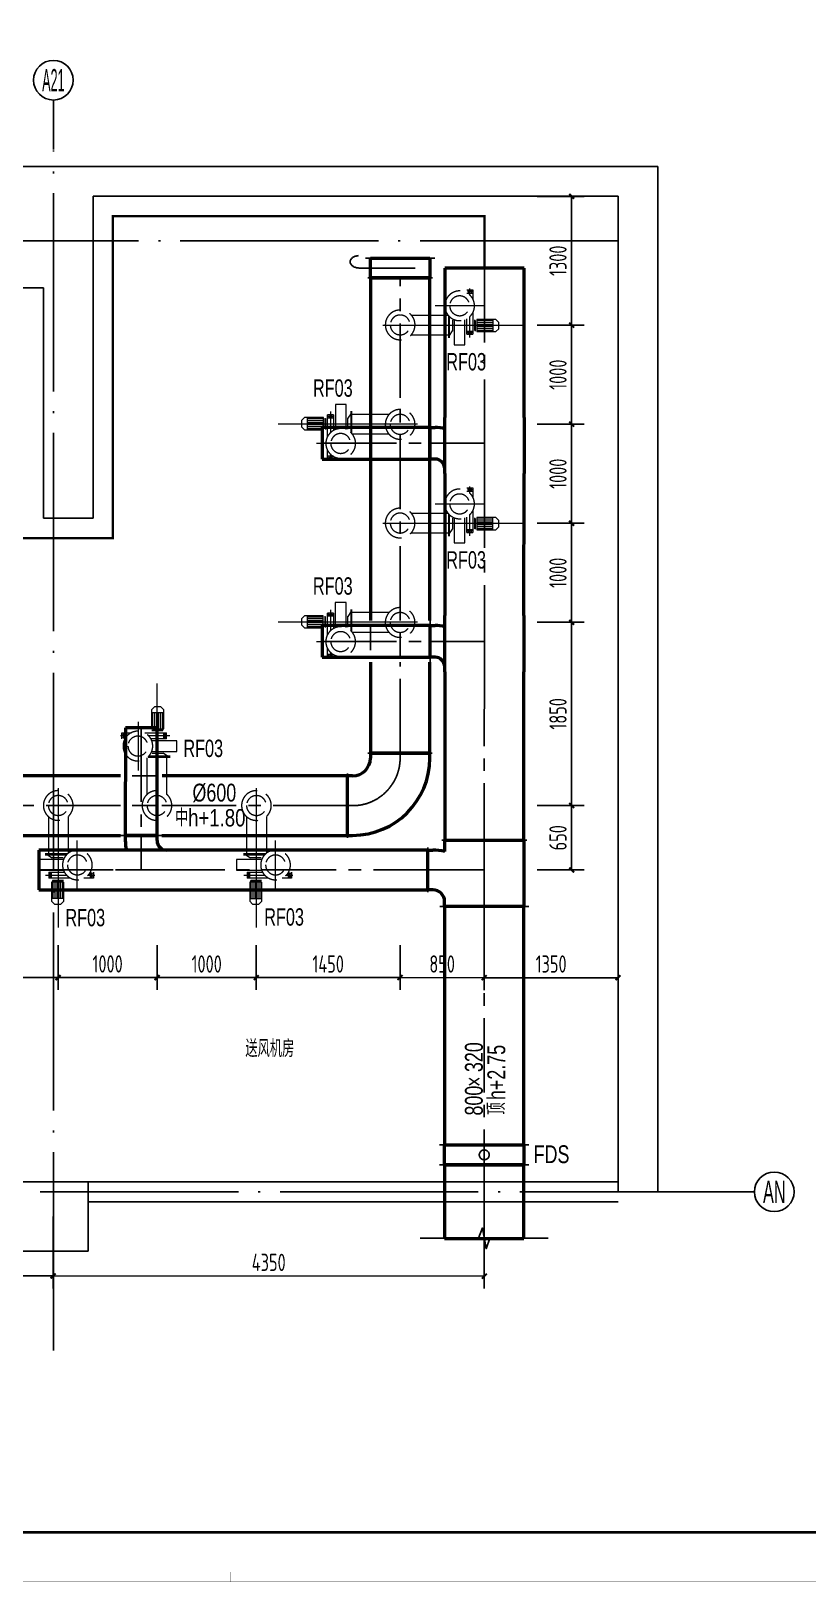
# Model space of a CAD drawing. Extents: x 49167 to 115333, y -222111 to -53947.
# Drawn here: x 83404 to 91245, y -171148 to -155492 of the extents above; entities that cross this region are included whole.
import ezdxf
from ezdxf.enums import TextEntityAlignment as Align

# ---------------------------------------------------------------- set-up
doc = ezdxf.new("R2010")
doc.units = 0
doc.header["$LTSCALE"] = 1000
doc.header["$MEASUREMENT"] = 0
for name, pattern in [('CENTER2', [1.125, 0.75, -0.125, 0.125, -0.125]), ('DASH', [0.35, 0.25, -0.1]), ('DOTE', [2.42, 2, -0.2, 0.02, -0.2])]:
    doc.linetypes.add(name, pattern=pattern)
for name, color, linetype in [('01-标注_轴线坐标', 132, 'Continuous'), ('02-TEXT_房间', 7, 'Continuous'), ('02-TEXT_轴号', 7, 'Continuous'), ('104-7 B2核心筒$0$A_STR-砼柱', 51, 'Continuous'), ('A_AXIS-轴线', 1, 'DOTE'), ('A_STR-砌块墙', 121, 'Continuous'), ('A_STR-砼墙', 51, 'Continuous'), ('AXIS_TEXT', 7, 'Continuous'), ('DIM_SYMB', 3, 'Continuous'), ('DUCT-排烟标注', 3, 'Continuous'), ('DUCT-送风中心线', 5, 'CENTER2'), ('DUCT-送风标注', 3, 'Continuous'), ('DUCT-送风法兰', 2, 'Continuous'), ('DUCT-送风阀门', 7, 'Continuous'), ('Hvac-Hide', 8, 'DASH'), ('TH_DIM', 3, 'Continuous'), ('看线', 241, 'Continuous')]:
    doc.layers.add(name, color=color, linetype=linetype)
for name, color, linetype, lineweight in [('ACS_增压管', 1, 'Continuous', 15), ('DUCT-送风管', 4, 'Continuous', 50), ('DUCT-送风管端线', 2, 'Continuous', 50), ('M_COM', 7, 'Continuous', 15)]:
    doc.layers.add(name, color=color, linetype=linetype, lineweight=lineweight)
doc.styles.add('_TCH_AXIS', font='')
doc.styles.add('_TCH_DIM_T3', font='ROS1', dxfattribs={"width": 0.8, "bigfont": 'JD'})
doc.styles.add('_TCH_SPACE', font='ros.shx', dxfattribs={"width": 0.75, "height": 5, "bigfont": 'jd.shx'})
doc.styles.add('COMPLEX', font='COMPLEX')
doc.styles.add('HZF', font='ros.shx', dxfattribs={"width": 0.75, "bigfont": 'jd.shx'})
doc.styles.get('_TCH_AXIS').set_extended_font_data('FZXiHei I-Z08S')
doc.dimstyles.new('_TCH_ARCH&&50', dxfattribs={"dimtxt": 175, "dimasz": 50, "dimexe": 125, "dimexo": 150, "dimgap": 50, "dimtad": 1, "dimdec": 0, "dimzin": 0, "dimdsep": 46, "dimtxsty": '_TCH_DIM_T3', "dimblk": 'ARCHTICK', "dimcen": 0.09, "dimazin": 2, "dimtfac": 1, "dimtdec": 0, "dimtix": 1, "dimtmove": 2, "dimatfit": 3, "dimfxl": 0, "dimtolj": 1, "dimtzin": 0, "dimarcsym": 0})

# ---------------------------------------------------------------- blocks, each defined once
blk = doc.blocks.new('图框-A1')
for points, const_width in [([(0, 0), (841, 0), (841, 594), (0, 594)], 0.05), ([(766, 584), (25, 584), (25, 10), (766, 10)], 0.5)]:
    blk.add_lwpolyline(points, close=True, dxfattribs=dict(const_width=const_width))
at = {"const_width": 0.05}
blk.add_lwpolyline([(420.5, 0), (420.5, 2)], dxfattribs=at)
blk = doc.blocks.new('_AXISO')
blk.add_circle((0, 0), 0.5)
at = {"layer": 'AXIS_TEXT', "style": 'COMPLEX', "width": 1.041667}
blk.add_attdef('A', text='', height=0.56, dxfattribs=at).set_placement((-0.25, -0.28), (0.25, -0.28), align=Align.FIT)
blk = doc.blocks.new('7#')
at = {"layer": '01-标注_轴线坐标'}
for p, q in [((16400, 172), (16400, 672)), ((22975, -10349), (23475, -10349))]:
    blk.add_line(p, q, dxfattribs=at)
at = {"layer": '104-7 B2核心筒$0$A_STR-砼柱'}
for p, q in [((16400, 0), (16000, 0)), ((16800, 0), (16400, 0)), ((16800, -1225), (16800, -300)), ((16000, -1225), (16300, -1225)), ((16750, -10249), (16050, -10249)), ((16750, -10949), (16750, -10249)), ((16050, -10949), (16750, -10949))]:
    blk.add_line(p, q, dxfattribs=at)
at = {"layer": 'A_AXIS-轴线'}
for p, q in [((16400, -11949), (16400, 162)), ((22100, -750), (0, -750)), ((23108, -10350), (0, -10350))]:
    blk.add_line(p, q, dxfattribs=at)
at = {"layer": 'A_STR-砌块墙'}
for p, q in [((22100, -10249), (16750, -10249)), ((22100, -10449), (16750, -10449))]:
    blk.add_line(p, q, dxfattribs=at)
at = {"layer": 'A_STR-砼墙'}
for p, q in [((22500, 0), (16800, 0)), ((22500, 0), (22500, -10299)), ((22100, -300), (16800, -300)), ((22100, -300), (22100, -10299)), ((16300, -1225), (16300, -3550)), ((16800, -1225), (16800, -3550)), ((16800, -3550), (16300, -3550)), ((22100, -10299), (22100, -10349)), ((22500, -10299), (22500, -10349)), ((22500, -10349), (22100, -10349))]:
    blk.add_line(p, q, dxfattribs=at)
at = {"layer": '01-标注_轴线坐标'}
ref = blk.add_blockref('_AXISO', (16400, 872), dxfattribs=dict(at, xscale=400, yscale=400, zscale=400))
ref.add_attrib('A', 'A21', dxfattribs={"layer": '02-TEXT_轴号', "height": 226.3, "style": '_TCH_AXIS', "width": 0.446809}).set_placement((16287, 759), (16513, 759), align=Align.FIT)
ref = blk.add_blockref('_AXISO', (23675, -10349), dxfattribs=dict(at, xscale=400, yscale=400, zscale=400))
ref.add_attrib('A', 'AN', dxfattribs={"layer": '02-TEXT_轴号', "height": 226.3, "style": '_TCH_AXIS', "width": 0.583333}).set_placement((23562, -10462), (23789, -10462), align=Align.FIT)
at = {"layer": '02-TEXT_房间', "style": '_TCH_SPACE', "width": 0.75}
blk.add_text('送风机房', height=173.6, rotation=359.9999, dxfattribs=at).set_placement((18337, -8989))
blk = doc.blocks.new('ddsyfj')
at = {"layer": 'M_COM'}
for p, q in [((446, -51), (446, 200)), ((446, 200), (554, 200)), ((554, 200), (554, -51)), ((-275, 2), (1132, 2)), ((12, 100), (252, 100)), ((252, 100), (388, 100)), ((388, -90), (388, 132)), ((398, 132), (398, -80)), ((398, 107), (429, 61)), ((429, -48), (429, 63)), ((574, 95), (574, -61)), ((574, 95), (633, 95)), ((633, 67), (574, 67)), ((604, 128), (604, -83)), ((633, -123), (633, 95)), ((655, 58), (655, -52)), ((659, 62), (659, -45)), ((675, 68), (866, 68)), ((675, -55), (675, 68)), ((675, 55), (837, 55)), ((675, 35), (837, 35)), ((675, 15), (837, 15)), ((837, 68), (837, -55)), ((866, 68), (896, 38)), ((896, 38), (896, -25)), ((12, -100), (252, -100)), ((248, -100), (380, -100)), ((675, -5), (837, -5)), ((675, -24), (837, -24)), ((675, -44), (837, -44)), ((866, -55), (675, -55)), ((866, -55), (896, -25)), ((744, -191), (252, -191)), ((604, -299), (604, -368)), ((633, -355), (633, -259)), ((574, -322), (633, -322)), ((574, -355), (633, -355))]:
    blk.add_line(p, q, dxfattribs=at)
at = {"layer": 'M_COM', "linetype": 'DASH'}
for centre, radius in [((-100, 0), 150), ((-100, 0), 100), ((500, -193), 150), ((500, -193), 100)]:
    blk.add_circle(centre, radius, dxfattribs=at)
at = {"layer": 'M_COM'}
for centre in [(588, 79), (618, 79), (588, -338), (618, -338)]:
    blk.add_circle(centre, 6.5, dxfattribs=at)
blk = doc.blocks.new('_ArchTick')
at = {"color": 0, "linetype": 'ByBlock', "const_width": 0.4}
blk.add_lwpolyline([(-0.5, -0.5), (0.5, 0.5)], dxfattribs=at)
blk = doc.blocks.new('*D199')
at = {"layer": 'Defpoints', "color": 0}
for p in [(82028, -167307), (83628, -167308), (83627, -168059)]:
    blk.add_point(p, dxfattribs=at)
at = {"layer": 'TH_DIM', "color": 0, "lineweight": -2}
for p, q in [((82028, -167457), (82028, -168183)), ((83628, -167458), (83627, -168184)), ((82028, -168058), (83627, -168059))]:
    blk.add_line(p, q, dxfattribs=at)
at = {"layer": 'TH_DIM', "color": 0, "lineweight": -2, "xscale": 50, "yscale": 50, "zscale": 50}
for p, rotation in [((82028, -168058), 179.9745475763565), ((83627, -168059), 359.9745475763565)]:
    blk.add_blockref('_ArchTick', p, dxfattribs=dict(at, rotation=rotation))
at = {"layer": 'TH_DIM', "color": 0, "insert": (82828, -167921), "char_height": 175, "attachment_point": 5, "rotation": 359.9745, "style": '_TCH_DIM_T3'}
blk.add_mtext('\\A1;1600', dxfattribs=at)
blk = doc.blocks.new('*D200')
at = {"layer": 'Defpoints', "color": 0}
for p in [(83628, -167308), (87978, -167310), (87978, -168061)]:
    blk.add_point(p, dxfattribs=at)
at = {"layer": 'TH_DIM', "color": 0, "lineweight": -2}
for p, q in [((83628, -167458), (83627, -168184)), ((87978, -167460), (87978, -168186)), ((83627, -168059), (87978, -168061))]:
    blk.add_line(p, q, dxfattribs=at)
at = {"layer": 'TH_DIM', "color": 0, "lineweight": -2, "xscale": 50, "yscale": 50, "zscale": 50}
for p, rotation in [((83627, -168059), 179.9745475763565), ((87978, -168061), 359.9745475763565)]:
    blk.add_blockref('_ArchTick', p, dxfattribs=dict(at, rotation=rotation))
at = {"layer": 'TH_DIM', "color": 0, "insert": (85803, -167922), "char_height": 175, "attachment_point": 5, "rotation": 359.9745, "style": '_TCH_DIM_T3'}
blk.add_mtext('\\A1;4350', dxfattribs=at)
blk = doc.blocks.new('*D201')
at = {"layer": 'Defpoints', "color": 0}
for p in [(88361, -163310), (88860, -163310), (88361, -163961)]:
    blk.add_point(p, dxfattribs=at)
at = {"layer": 'TH_DIM', "color": 0, "lineweight": -2}
for p, q in [((88511, -163310), (88985, -163310)), ((88860, -163961), (88860, -163310)), ((88511, -163961), (88985, -163961))]:
    blk.add_line(p, q, dxfattribs=at)
at = {"layer": 'TH_DIM', "color": 0, "lineweight": -2, "xscale": 50, "yscale": 50, "zscale": 50}
for p, rotation in [((88860, -163310), 89.99988847178759), ((88860, -163961), 269.9998884717875)]:
    blk.add_blockref('_ArchTick', p, dxfattribs=dict(at, rotation=rotation))
at = {"layer": 'TH_DIM', "color": 0, "insert": (88722, -163636), "char_height": 175, "attachment_point": 5, "rotation": 89.9999, "style": '_TCH_DIM_T3'}
blk.add_mtext('\\A1;650', dxfattribs=at)
blk = doc.blocks.new('*D202')
at = {"layer": 'Defpoints', "color": 0}
for p in [(88361, -161461), (88860, -161461), (88361, -163310)]:
    blk.add_point(p, dxfattribs=at)
at = {"layer": 'TH_DIM', "color": 0, "lineweight": -2}
for p, q in [((88511, -161461), (88985, -161461)), ((88860, -163310), (88860, -161461)), ((88511, -163310), (88985, -163310))]:
    blk.add_line(p, q, dxfattribs=at)
at = {"layer": 'TH_DIM', "color": 0, "lineweight": -2, "xscale": 50, "yscale": 50, "zscale": 50}
for p, rotation in [((88860, -161461), 89.9998884717876), ((88860, -163310), 269.9998884717876)]:
    blk.add_blockref('_ArchTick', p, dxfattribs=dict(at, rotation=rotation))
at = {"layer": 'TH_DIM', "color": 0, "insert": (88722, -162385), "char_height": 175, "attachment_point": 5, "rotation": 89.9999, "style": '_TCH_DIM_T3'}
blk.add_mtext('\\A1;1850', dxfattribs=at)
blk = doc.blocks.new('*D203')
at = {"layer": 'Defpoints', "color": 0}
for p in [(88361, -160461), (88860, -160461), (88361, -161461)]:
    blk.add_point(p, dxfattribs=at)
at = {"layer": 'TH_DIM', "color": 0, "lineweight": -2}
for p, q in [((88511, -160461), (88985, -160461)), ((88860, -161461), (88860, -160461)), ((88511, -161461), (88985, -161461))]:
    blk.add_line(p, q, dxfattribs=at)
at = {"layer": 'TH_DIM', "color": 0, "lineweight": -2, "xscale": 50, "yscale": 50, "zscale": 50}
for p, rotation in [((88860, -160461), 89.99988847178743), ((88860, -161461), 269.9998884717874)]:
    blk.add_blockref('_ArchTick', p, dxfattribs=dict(at, rotation=rotation))
at = {"layer": 'TH_DIM', "color": 0, "insert": (88722, -160961), "char_height": 175, "attachment_point": 5, "rotation": 89.9999, "style": '_TCH_DIM_T3'}
blk.add_mtext('\\A1;1000', dxfattribs=at)
blk = doc.blocks.new('*D204')
at = {"layer": 'Defpoints', "color": 0}
for p in [(88361, -159461), (88860, -159461), (88361, -160461)]:
    blk.add_point(p, dxfattribs=at)
at = {"layer": 'TH_DIM', "color": 0, "lineweight": -2}
for p, q in [((88511, -159461), (88985, -159461)), ((88860, -160461), (88860, -159461)), ((88511, -160461), (88985, -160461))]:
    blk.add_line(p, q, dxfattribs=at)
at = {"layer": 'TH_DIM', "color": 0, "lineweight": -2, "xscale": 50, "yscale": 50, "zscale": 50}
for p, rotation in [((88860, -159461), 89.99988847178767), ((88860, -160461), 269.9998884717876)]:
    blk.add_blockref('_ArchTick', p, dxfattribs=dict(at, rotation=rotation))
at = {"layer": 'TH_DIM', "color": 0, "insert": (88722, -159961), "char_height": 175, "attachment_point": 5, "rotation": 89.9999, "style": '_TCH_DIM_T3'}
blk.add_mtext('\\A1;1000', dxfattribs=at)
blk = doc.blocks.new('*D205')
at = {"layer": 'Defpoints', "color": 0}
for p in [(88361, -158461), (88860, -158461), (88361, -159461)]:
    blk.add_point(p, dxfattribs=at)
at = {"layer": 'TH_DIM', "color": 0, "lineweight": -2}
for p, q in [((88511, -158461), (88985, -158461)), ((88860, -159461), (88860, -158461)), ((88511, -159461), (88985, -159461))]:
    blk.add_line(p, q, dxfattribs=at)
at = {"layer": 'TH_DIM', "color": 0, "lineweight": -2, "xscale": 50, "yscale": 50, "zscale": 50}
for p, rotation in [((88860, -158461), 89.9998884717876), ((88860, -159461), 269.9998884717876)]:
    blk.add_blockref('_ArchTick', p, dxfattribs=dict(at, rotation=rotation))
at = {"layer": 'TH_DIM', "color": 0, "insert": (88722, -158961), "char_height": 175, "attachment_point": 5, "rotation": 89.9999, "style": '_TCH_DIM_T3'}
blk.add_mtext('\\A1;1000', dxfattribs=at)
blk = doc.blocks.new('*D206')
at = {"layer": 'Defpoints', "color": 0}
for p in [(88361, -157161), (88860, -157161), (88361, -158461)]:
    blk.add_point(p, dxfattribs=at)
at = {"layer": 'TH_DIM', "color": 0, "lineweight": -2}
for p, q in [((88511, -157161), (88985, -157161)), ((88860, -158461), (88860, -157161)), ((88511, -158461), (88985, -158461))]:
    blk.add_line(p, q, dxfattribs=at)
at = {"layer": 'TH_DIM', "color": 0, "lineweight": -2, "xscale": 50, "yscale": 50, "zscale": 50}
for p, rotation in [((88860, -157161), 89.99988847178744), ((88860, -158461), 269.9998884717875)]:
    blk.add_blockref('_ArchTick', p, dxfattribs=dict(at, rotation=rotation))
at = {"layer": 'TH_DIM', "color": 0, "insert": (88722, -157811), "char_height": 175, "attachment_point": 5, "rotation": 89.9999, "style": '_TCH_DIM_T3'}
blk.add_mtext('\\A1;1300', dxfattribs=at)
blk = doc.blocks.new('*D214')
at = {"layer": 'Defpoints', "color": 0}
for p in [(82626, -164569), (83677, -164569), (83677, -165047)]:
    blk.add_point(p, dxfattribs=at)
at = {"layer": 'TH_DIM', "color": 0, "lineweight": -2}
for p, q in [((82626, -164719), (82626, -165172)), ((83677, -164719), (83677, -165172)), ((82626, -165047), (83677, -165047))]:
    blk.add_line(p, q, dxfattribs=at)
at = {"layer": 'TH_DIM', "color": 0, "lineweight": -2, "xscale": 50, "yscale": 50, "zscale": 50}
for p, rotation in [((82626, -165047), 179.9892922875647), ((83677, -165047), 359.9892922875647)]:
    blk.add_blockref('_ArchTick', p, dxfattribs=dict(at, rotation=rotation))
at = {"layer": 'TH_DIM', "color": 0, "insert": (83152, -164909), "char_height": 175, "attachment_point": 5, "rotation": 359.9893, "style": '_TCH_DIM_T3'}
blk.add_mtext('\\A1;1050', dxfattribs=at)
blk = doc.blocks.new('*D215')
at = {"layer": 'Defpoints', "color": 0}
for p in [(83677, -164569), (84677, -164569), (84677, -165047)]:
    blk.add_point(p, dxfattribs=at)
at = {"layer": 'TH_DIM', "color": 0, "lineweight": -2}
for p, q in [((83677, -164719), (83677, -165172)), ((84677, -164719), (84677, -165172)), ((83677, -165047), (84677, -165047))]:
    blk.add_line(p, q, dxfattribs=at)
at = {"layer": 'TH_DIM', "color": 0, "lineweight": -2, "xscale": 50, "yscale": 50, "zscale": 50}
for p, rotation in [((83677, -165047), 179.9892922875648), ((84677, -165047), 359.9892922875648)]:
    blk.add_blockref('_ArchTick', p, dxfattribs=dict(at, rotation=rotation))
at = {"layer": 'TH_DIM', "color": 0, "insert": (84177, -164909), "char_height": 175, "attachment_point": 5, "rotation": 359.9893, "style": '_TCH_DIM_T3'}
blk.add_mtext('\\A1;1000', dxfattribs=at)
blk = doc.blocks.new('*D216')
at = {"layer": 'Defpoints', "color": 0}
for p in [(84677, -164569), (85677, -164569), (85677, -165047)]:
    blk.add_point(p, dxfattribs=at)
at = {"layer": 'TH_DIM', "color": 0, "lineweight": -2}
for p, q in [((84677, -164719), (84677, -165172)), ((85677, -164719), (85677, -165172)), ((84677, -165047), (85677, -165047))]:
    blk.add_line(p, q, dxfattribs=at)
at = {"layer": 'TH_DIM', "color": 0, "lineweight": -2, "xscale": 50, "yscale": 50, "zscale": 50}
for p, rotation in [((84677, -165047), 179.9892922875647), ((85677, -165047), 359.9892922875647)]:
    blk.add_blockref('_ArchTick', p, dxfattribs=dict(at, rotation=rotation))
at = {"layer": 'TH_DIM', "color": 0, "insert": (85177, -164910), "char_height": 175, "attachment_point": 5, "rotation": 359.9893, "style": '_TCH_DIM_T3'}
blk.add_mtext('\\A1;1000', dxfattribs=at)
blk = doc.blocks.new('*D217')
at = {"layer": 'Defpoints', "color": 0}
for p in [(85677, -164569), (87128, -164569), (87128, -165047)]:
    blk.add_point(p, dxfattribs=at)
at = {"layer": 'TH_DIM', "color": 0, "lineweight": -2}
for p, q in [((85677, -164719), (85677, -165172)), ((87128, -164719), (87128, -165172)), ((85677, -165047), (87128, -165047))]:
    blk.add_line(p, q, dxfattribs=at)
at = {"layer": 'TH_DIM', "color": 0, "lineweight": -2, "xscale": 50, "yscale": 50, "zscale": 50}
for p, rotation in [((85677, -165047), 179.9892922875645), ((87128, -165047), 359.9892922875645)]:
    blk.add_blockref('_ArchTick', p, dxfattribs=dict(at, rotation=rotation))
at = {"layer": 'TH_DIM', "color": 0, "insert": (86403, -164910), "char_height": 175, "attachment_point": 5, "rotation": 359.9893, "style": '_TCH_DIM_T3'}
blk.add_mtext('\\A1;1450 ', dxfattribs=at)
blk = doc.blocks.new('*D218')
at = {"layer": 'Defpoints', "color": 0}
for p in [(87128, -164569), (87978, -164570), (87978, -165048)]:
    blk.add_point(p, dxfattribs=at)
at = {"layer": 'TH_DIM', "color": 0, "lineweight": -2}
for p, q in [((87128, -164719), (87128, -165172)), ((87978, -164720), (87978, -165173)), ((87128, -165047), (87978, -165048))]:
    blk.add_line(p, q, dxfattribs=at)
at = {"layer": 'TH_DIM', "color": 0, "lineweight": -2, "xscale": 50, "yscale": 50, "zscale": 50}
for p, rotation in [((87128, -165047), 179.989292287565), ((87978, -165048), 359.989292287565)]:
    blk.add_blockref('_ArchTick', p, dxfattribs=dict(at, rotation=rotation))
at = {"layer": 'TH_DIM', "color": 0, "insert": (87553, -164910), "char_height": 175, "attachment_point": 5, "rotation": 359.9893, "style": '_TCH_DIM_T3'}
blk.add_mtext('\\A1;850', dxfattribs=at)
blk = doc.blocks.new('*D219')
at = {"layer": 'Defpoints', "color": 0}
for p in [(87978, -164570), (89329, -164570), (89328, -165048)]:
    blk.add_point(p, dxfattribs=at)
at = {"layer": 'TH_DIM', "color": 0, "lineweight": -2}
for p, q in [((87978, -164720), (87978, -165173)), ((89329, -164720), (89328, -165173)), ((87978, -165048), (89328, -165048))]:
    blk.add_line(p, q, dxfattribs=at)
at = {"layer": 'TH_DIM', "color": 0, "lineweight": -2, "xscale": 50, "yscale": 50, "zscale": 50}
for p, rotation in [((87978, -165048), 179.9892922875643), ((89328, -165048), 359.9892922875643)]:
    blk.add_blockref('_ArchTick', p, dxfattribs=dict(at, rotation=rotation))
at = {"layer": 'TH_DIM', "color": 0, "insert": (88653, -164910), "char_height": 175, "attachment_point": 5, "rotation": 359.9893, "style": '_TCH_DIM_T3'}
blk.add_mtext('\\A1;1350', dxfattribs=at)

msp = doc.modelspace()

# ---------------------------------------------------------------- linework, layer by layer
at = {"layer": 'ACS_增压管', "const_width": 25, "elevation": 2500}
msp.add_lwpolyline([(79879.6, -161927.7), (79879.6, -160610.9), (84229.7, -160610.9), (84229.7, -157360.9), (87979.7, -157360.9), (87979.7, -157884.9)], dxfattribs=at)
at = {"layer": 'Defpoints'}
msp.add_lwpolyline([(65641.1, -141946.9), (102691.1, -141946.9), (102691.1, -170646.9), (65641.1, -170646.9)], close=True, dxfattribs=at)
at = {"layer": 'DIM_SYMB'}
msp.add_lwpolyline([(87331.9, -167679.2), (87921.1, -167679.2), (87959.3, -167574.2), (87996.3, -167784.2), (88033.6, -167679.2), (88622.8, -167679.2)], dxfattribs=at)
at = {"layer": 'DUCT-送风中心线'}
for p, q in [((87979.7, -157884.9), (87979.4, -159393.6)), ((87129, -161443.4), (87129.7, -157984.9)), ((87979.4, -159653.6), (87979.4, -159393.6)), ((86342.1, -159653.3), (87433.2, -159653.5)), ((87979.4, -159653.6), (87433.4, -159653.5)), ((87979.3, -159959.6), (87979.4, -159653.6)), ((87979.3, -159959.6), (87979, -161393.6)), ((87979, -161653.6), (87979, -161393.6)), ((86341.7, -161653.3), (87432.8, -161653.5)), ((87979, -161653.6), (87433, -161653.5)), ((87978.9, -161959.6), (87979, -161653.6)), ((87128.8, -162781.5), (87128.9, -161863.4)), ((87978.9, -161959.6), (87978.6, -163660.5)), ((84516, -162524.6), (84515.8, -163614.2)), ((87128.8, -162831.7), (87128.8, -162781.7)), ((84305.8, -163311.6), (81778.9, -163311.6)), ((86598.5, -163311.6), (84725.8, -163311.6)), ((86598.7, -163311.6), (86648.7, -163311.6)), ((84515.8, -163960.2), (84515.8, -163614.2)), ((87978.6, -163960.7), (87978.6, -163660.7)), ((83484.2, -163959.9), (87408.4, -163960.6)), ((84515.8, -163960.2), (84255.8, -163960.2)), ((84821.8, -163960.1), (84515.8, -163960.2)), ((87978.6, -163960.7), (87408.6, -163960.6)), ((87978.5, -164330.7), (87978.6, -163960.7)), ((87978.5, -164330.9), (87978, -166736.4)), ((87978, -166936.8), (87977.9, -167679.4))]:
    msp.add_line(p, q, dxfattribs=at)
msp.add_arc((86648.8, -162831.6), 480, 269.98929, 359.98929, dxfattribs=at)
at = {"layer": 'DUCT-送风法兰'}
for p, q in [((86779.7, -157784.5), (87479.7, -157784.7)), ((87454.7, -157984.9), (86804.7, -157984.7)), ((87433.3, -159443.5), (87433.2, -159863.5)), ((87432.9, -161443.5), (87432.8, -161863.5)), ((87453.8, -162781.6), (86803.8, -162781.5)), ((86598.6, -162986.6), (86598.6, -163636.6)), ((84725.8, -163614.1), (84305.8, -163614.1)), ((87408.4, -164185.6), (87408.5, -163735.6)), ((87548.6, -163660.5), (88408.6, -163660.7)), ((87528.5, -164330.7), (88428.5, -164330.9)), ((87528, -166736.4), (88428, -166736.6)), ((87528, -166936.6), (88428, -166936.8))]:
    msp.add_line(p, q, dxfattribs=at)
at = {"layer": 'DUCT-送风管'}
for p, q in [((86829.7, -157984.6), (86829.7, -157784.6)), ((87429.7, -157784.8), (87429.7, -157984.8)), ((87579.7, -157884.8), (87579.4, -159393.5)), ((88379.7, -157884.9), (87579.7, -157884.8)), ((88379.4, -159393.6), (88379.7, -157884.9)), ((86829.7, -157984.8), (86829, -161443.3)), ((87429, -161443.5), (87429.7, -157985)), ((87433.2, -159493.5), (86342.1, -159493.3)), ((86342.1, -159493.3), (86342.1, -159813.3)), ((87433.4, -159493.5), (87483.4, -159493.5)), ((87579.3, -159909.5), (87579.4, -159504.7)), ((87579.4, -159504.7), (87579.4, -159393.5)), ((88379.4, -159393.6), (88379.3, -159909.6)), ((86342.1, -159813.3), (87433.1, -159813.5)), ((87483.3, -159813.5), (87433.3, -159813.5)), ((87579.3, -159959.5), (87579, -161393.5)), ((87579.3, -159959.5), (87579.3, -159909.5)), ((88379, -161393.6), (88379.3, -159959.6)), ((88379.3, -159909.6), (88379.3, -159959.6)), ((87579, -161504.7), (87579, -161393.5)), ((88379, -161393.6), (88378.9, -161909.6)), ((86341.8, -161493.3), (86341.7, -161813.3)), ((87432.8, -161493.5), (86341.8, -161493.3)), ((87433, -161493.5), (87483, -161493.5)), ((87578.9, -161909.5), (87579, -161504.7)), ((86341.7, -161813.3), (87432.8, -161813.5)), ((86828.9, -161863.3), (86828.8, -162781.4)), ((87428.8, -162781.5), (87428.9, -161863.5)), ((87483, -161813.5), (87433, -161813.5)), ((87578.9, -161959.5), (87578.6, -163660.5)), ((87578.9, -161959.5), (87578.9, -161909.5)), ((88378.6, -163660.6), (88378.9, -161959.6)), ((88378.9, -161909.6), (88378.9, -161959.6)), ((84356, -162524.5), (84355.8, -163614.2)), ((84676, -162524.6), (84356, -162524.5)), ((84675.8, -163614.2), (84676, -162524.6)), ((86828.8, -162781.6), (86828.8, -162831.6)), ((87428.8, -162831.7), (87428.8, -162781.7)), ((84305.9, -163011.6), (81778.9, -163011.6)), ((86598.5, -163011.6), (84725.9, -163011.6)), ((86648.7, -163011.6), (86598.7, -163011.6)), ((81778.9, -163611.6), (84305.8, -163611.6)), ((83484.2, -163759.9), (83484.1, -164159.9)), ((87408.4, -163760.6), (83484.2, -163759.9)), ((84367, -163760.2), (84255.8, -163760.2)), ((84355.8, -163614.2), (84355.8, -163664.2)), ((84771.8, -163760.1), (84367, -163760.2)), ((84675.8, -163664.2), (84675.8, -163614.2)), ((84725.8, -163611.6), (86598.5, -163611.6)), ((84821.8, -163760.1), (84771.8, -163760.1)), ((86598.6, -163611.6), (86648.6, -163611.6)), ((87408.6, -163760.6), (87458.6, -163760.6)), ((87578.6, -163774.7), (87578.6, -163660.7)), ((88378.6, -163660.8), (88378.5, -164280.8)), ((83484.1, -164159.9), (87408.3, -164160.6)), ((84255.9, -164160.2), (84771.9, -164160.1)), ((84771.9, -164160.1), (84821.9, -164160.1)), ((87458.5, -164160.6), (87408.5, -164160.6)), ((87578.5, -164330.9), (87578, -166736.3)), ((87578.5, -164330.7), (87578.5, -164280.7)), ((88378, -166736.4), (88378.5, -164331)), ((88378.5, -164280.8), (88378.5, -164330.8)), ((87578, -166936.5), (87578, -166736.5)), ((88378, -166736.6), (88378, -166936.6)), ((87578, -166936.7), (87577.9, -167679.3)), ((88377.9, -167679.5), (88378, -166936.8)), ((87577.9, -167679.3), (88377.9, -167679.5))]:
    msp.add_line(p, q, dxfattribs=at)
for centre, radius, start, end in [((87483.3, -159909.5), 416, 76.64693, 89.98929), ((87483.3, -159909.5), 96, 359.98929, 89.98929), ((87482.9, -161909.5), 416, 76.64693, 89.98929), ((87482.9, -161909.5), 96, 359.98929, 89.98929), ((86648.8, -162831.6), 780, 269.98929, 359.98929), ((86648.8, -162831.6), 180, 269.98929, 359.98929), ((84771.8, -163664.1), 416, 180.01071, 193.35307), ((84771.8, -163664.1), 96, 180.01071, 270.01071), ((87458.5, -164280.6), 520, 76.64693, 89.98929), ((87458.5, -164280.6), 120, 359.98929, 89.98929)]:
    msp.add_arc(centre, radius, start, end, dxfattribs=at)
at = {"layer": 'DUCT-送风管端线'}
for p, q in [((86829.7, -157784.6), (87429.7, -157784.8)), ((86829.7, -157984.6), (87429.7, -157984.8)), ((87429.7, -157985), (86829.7, -157984.8)), ((87433.1, -159813.5), (87433.2, -159493.5)), ((87433.3, -159813.5), (87433.4, -159493.5)), ((87432.8, -161813.5), (87432.8, -161493.5)), ((87433, -161813.5), (87433, -161493.5)), ((86828.8, -162781.4), (87428.8, -162781.5)), ((87428.8, -162781.7), (86828.8, -162781.6)), ((86598.5, -163611.6), (86598.5, -163011.6)), ((86598.6, -163611.6), (86598.7, -163011.6)), ((84355.8, -163614.2), (84675.8, -163614.2)), ((84675.8, -163614.2), (84355.8, -163614.2)), ((87408.3, -164160.6), (87408.4, -163760.6)), ((87408.5, -164160.6), (87408.6, -163760.6)), ((87578.6, -163660.5), (88378.6, -163660.6)), ((87578.6, -163660.7), (88378.6, -163660.8)), ((88378.5, -164330.8), (87578.5, -164330.7)), ((88378.5, -164331), (87578.5, -164330.9)), ((87578, -166736.3), (88378, -166736.4)), ((87578, -166736.5), (88378, -166736.6)), ((87578, -166936.5), (88378, -166936.6)), ((88378, -166936.8), (87578, -166936.7))]:
    msp.add_line(p, q, dxfattribs=at)
at = {"layer": 'DUCT-送风阀门'}
for p, q in [((86626.5, -157809.8), (86625.2, -157815.4)), ((86628.5, -157804.3), (86626.5, -157809.8)), ((86631.3, -157798.9), (86628.5, -157804.3)), ((86634.8, -157793.7), (86631.3, -157798.9)), ((86638.9, -157788.7), (86634.8, -157793.7)), ((86643.8, -157784), (86638.9, -157788.7)), ((86649.2, -157779.6), (86643.8, -157784)), ((86655.2, -157775.6), (86649.2, -157779.6)), ((86661.8, -157771.9), (86655.2, -157775.6)), ((86668.8, -157768.7), (86661.8, -157771.9)), ((86676.2, -157765.9), (86668.8, -157768.7)), ((86684, -157763.5), (86676.2, -157765.9)), ((86692, -157761.7), (86684, -157763.5)), ((86700.3, -157760.3), (86692, -157761.7)), ((86708.8, -157759.4), (86700.3, -157760.3)), ((86625.2, -157815.4), (86624.7, -157821.1)), ((86624.7, -157821.1), (86625, -157826.8)), ((86625, -157826.8), (86626.1, -157832.4)), ((86626.1, -157832.4), (86627.9, -157838)), ((86627.9, -157838), (86630.5, -157843.4)), ((86630.5, -157843.4), (86633.7, -157848.7)), ((86633.7, -157848.7), (86637.7, -157853.7)), ((86637.7, -157853.7), (86642.4, -157858.5)), ((86642.4, -157858.5), (86647.7, -157863)), ((86647.7, -157863), (86653.6, -157867.1)), ((86653.6, -157867.1), (86660, -157870.8)), ((86660, -157870.8), (86666.9, -157874.2)), ((86666.9, -157874.2), (86674.2, -157877.1)), ((86674.2, -157877.1), (86681.9, -157879.6)), ((86681.9, -157879.6), (86689.9, -157881.6)), ((86689.9, -157881.6), (86698.1, -157883.1)), ((86698.1, -157883.1), (86706.5, -157884.1)), ((86706.5, -157884.1), (86715, -157884.6)), ((86715, -157884.6), (86723.5, -157884.6)), ((87279.7, -157884.7), (86723.5, -157884.6)), ((87928.9, -166827.2), (87928.1, -166833.4)), ((87928.1, -166833.4), (87928.1, -166839.7)), ((87928.1, -166839.7), (87928.9, -166845.9)), ((87930.5, -166821.1), (87928.9, -166827.2)), ((87928.9, -166845.9), (87930.5, -166852)), ((87932.8, -166815.3), (87930.5, -166821.1)), ((87930.5, -166852), (87932.8, -166857.9)), ((87935.8, -166809.8), (87932.8, -166815.3)), ((87932.8, -166857.9), (87935.8, -166863.4)), ((87939.5, -166804.7), (87935.8, -166809.8)), ((87935.8, -166863.4), (87939.5, -166868.4)), ((87943.8, -166800.1), (87939.5, -166804.7)), ((87939.5, -166868.4), (87943.8, -166873)), ((87948.6, -166796.1), (87943.8, -166800.1)), ((87943.8, -166873), (87948.6, -166877)), ((87953.9, -166792.8), (87948.6, -166796.1)), ((87948.6, -166877), (87953.9, -166880.4)), ((87959.6, -166790.1), (87953.9, -166792.8)), ((87953.9, -166880.4), (87959.6, -166883.1)), ((87965.6, -166788.1), (87959.6, -166790.1)), ((87959.6, -166883.1), (87965.6, -166885)), ((87971.8, -166787), (87965.6, -166788.1)), ((87965.6, -166885), (87971.7, -166886.2)), ((87971.7, -166886.2), (87978, -166886.6)), ((87978, -166786.6), (87971.8, -166787)), ((87978, -166924.1), (87978, -166749.1)), ((87984.3, -166787), (87978, -166786.6)), ((87978, -166886.6), (87984.3, -166886.2)), ((87990.5, -166788.1), (87984.3, -166787)), ((87984.3, -166886.2), (87990.4, -166885)), ((87990.4, -166885), (87996.4, -166883.1)), ((87996.4, -166790.1), (87990.5, -166788.1)), ((88002.1, -166792.8), (87996.4, -166790.1)), ((87996.4, -166883.1), (88002.1, -166880.4)), ((88007.4, -166796.1), (88002.1, -166792.8)), ((88002.1, -166880.4), (88007.4, -166877)), ((88012.3, -166800.1), (88007.4, -166796.1)), ((88007.4, -166877), (88012.2, -166873)), ((88012.2, -166873), (88016.5, -166868.5)), ((88016.6, -166804.7), (88012.3, -166800.1)), ((88016.5, -166868.5), (88020.2, -166863.4)), ((88020.2, -166809.8), (88016.6, -166804.7)), ((88023.3, -166815.3), (88020.2, -166809.8)), ((88020.2, -166863.4), (88023.3, -166857.9)), ((88025.6, -166821.1), (88023.3, -166815.3)), ((88023.3, -166857.9), (88025.6, -166852)), ((88027.1, -166827.2), (88025.6, -166821.1)), ((88025.6, -166852), (88027.1, -166846)), ((88027.9, -166833.4), (88027.1, -166827.2)), ((88027.1, -166846), (88027.9, -166839.7)), ((88027.9, -166839.7), (88027.9, -166833.4))]:
    msp.add_line(p, q, dxfattribs=at)
at = {"layer": 'Hvac-Hide'}
for p, q in [((86829, -161493.3), (86829, -161813.3)), ((87129, -161813.4), (87129, -161493.4)), ((87429, -161813.5), (87429, -161493.5)), ((84675.9, -163011.6), (84355.9, -163011.6)), ((84675.8, -163311.6), (84355.8, -163311.6)), ((84355.8, -163611.6), (84675.8, -163611.6))]:
    msp.add_line(p, q, dxfattribs=at)

# ---------------------------------------------------------------- block references
at = {"xscale": 50, "yscale": 50, "zscale": 50}
msp.add_blockref('图框-A1', (64391.1, -171146.9), dxfattribs=at)
at = {"xscale": -1}
for p, rotation in [((87229.6, -158458.7), 179.9892922875646), ((87029.4, -159462.4), 359.9892922875546), ((87229.2, -160458.7), 179.9892922875646), ((87029, -161462.4), 359.9892922875546), ((84675.4, -163210.1, 2500), 269.9892922875523), ((83678.9, -163409.9, 2500), 89.9892922875644), ((85678.9, -163410.3, 2500), 89.9892922875644)]:
    msp.add_blockref('ddsyfj', p, dxfattribs=dict(at, rotation=rotation))
at = {"layer": '看线'}
msp.add_blockref('7#', (67229.7, -156860.8), dxfattribs=at)

# ---------------------------------------------------------------- texts
at = {"layer": 'DUCT-排烟标注', "style": 'HZF', "width": 0.75}
for s, height, p in [('h+2.75', 180, (88189.8, -166283.4)), ('顶', 178.6, (88189.8, -166433.1))]:
    msp.add_text(s, height=height, rotation=90, dxfattribs=at).set_placement(p)
at = {"layer": 'DUCT-送风标注', "style": 'HZF', "width": 0.7}
for p in [(87795.2, -158830.4), (86450, -159096.1), (87794.9, -160830.4), (86449.6, -161094.1), (85142, -162733), (83951.7, -164441.6), (85958.2, -164435.2)]:
    msp.add_text('RF03', height=175, rotation=0.00003, dxfattribs=at).set_placement(p, align=Align.MIDDLE_CENTER)
at = {"layer": 'DUCT-送风标注', "style": 'HZF'}
for s, height, width, p in [('%%C600', 180, 0.75, (85033.3, -163269.9, 2500)), ('中h+1.80', 175, 0.8, (84857, -163521.2))]:
    msp.add_text(s, height=height, dxfattribs=dict(at, width=width)).set_placement(p)
at = {"layer": 'DUCT-送风标注', "style": 'HZF', "width": 0.75}
for s, height, rotation, p in [('320', 180, 89.98941, (87963.2, -166000.8, 3000)), ('×', 178.6, 89.98941, (87963.2, -166150.4, 3000)), ('800', 180, 89.98941, (87963.1, -166439.7, 3000)), ('FDS', 180, 359.98929, (88476.3, -166920.1))]:
    msp.add_text(s, height=height, rotation=rotation, dxfattribs=at).set_placement(p)

# ---------------------------------------------------------------- dimensions: what is measured, and where the dimension line sits
at = {"layer": 'TH_DIM'}
for p1, p2, distance, text, picture, middle in [((88361.4, -158460.7), (88361.4, -157160.9), -498.2, '1300', '*D206', (88722.1, -157810.8)), ((88361.4, -159460.5), (88361.4, -158460.7), -498.2, '1000', '*D205', (88722.1, -158960.6)), ((88361.4, -160460.7), (88361.4, -159460.5), -498.2, '1000', '*D204', (88722.1, -159960.6)), ((88361.4, -161460.5), (88361.4, -160460.7), -498.2, '1000', '*D203', (88722.1, -160960.6)), ((88361.4, -163310.5), (88361.4, -161460.5), -498.2, '1850', '*D202', (88722.1, -162385.5)), ((88361.4, -163960.6), (88361.4, -163310.5), -498.2, '650', '*D201', (88722.1, -163635.5)), ((82626.5, -164568.6), (83676.9, -164568.8), -478.1, '1050', '*D214', (83151.6, -164909.2)), ((83676.9, -164568.8), (84676.9, -164568.9), -478.1, '1000', '*D215', (84176.8, -164909.4)), ((84676.9, -164568.9), (85676.9, -164569.1), -478.1, '1000', '*D216', (85176.8, -164909.6)), ((85676.9, -164569.1), (87128.4, -164569.4), -478.1, '1450 ', '*D217', (86402.6, -164909.8)), ((87128.4, -164569.4), (87978.4, -164569.6), -478.1, '850', '*D218', (87553.4, -164910.1)), ((87978.4, -164569.6), (89328.6, -164569.8), -478.1, '1350', '*D219', (88653.4, -164910.3)), ((82028, -167307.4), (83627.7, -167308.1), -750.6, '1600', '*D199', (82827.5, -167920.8)), ((83627.7, -167308.1), (87977.9, -167310.1), -750.6, '4350', '*D200', (85802.5, -167922.2))]:
    dim = msp.add_aligned_dim(p1=p1, p2=p2, distance=distance, text=text, dimstyle='_TCH_ARCH&&50', dxfattribs=at)
    dim.commit()
    dim.dimension.update_dxf_attribs({"geometry": picture, "text_midpoint": middle})

doc.saveas('drawing.dxf')
